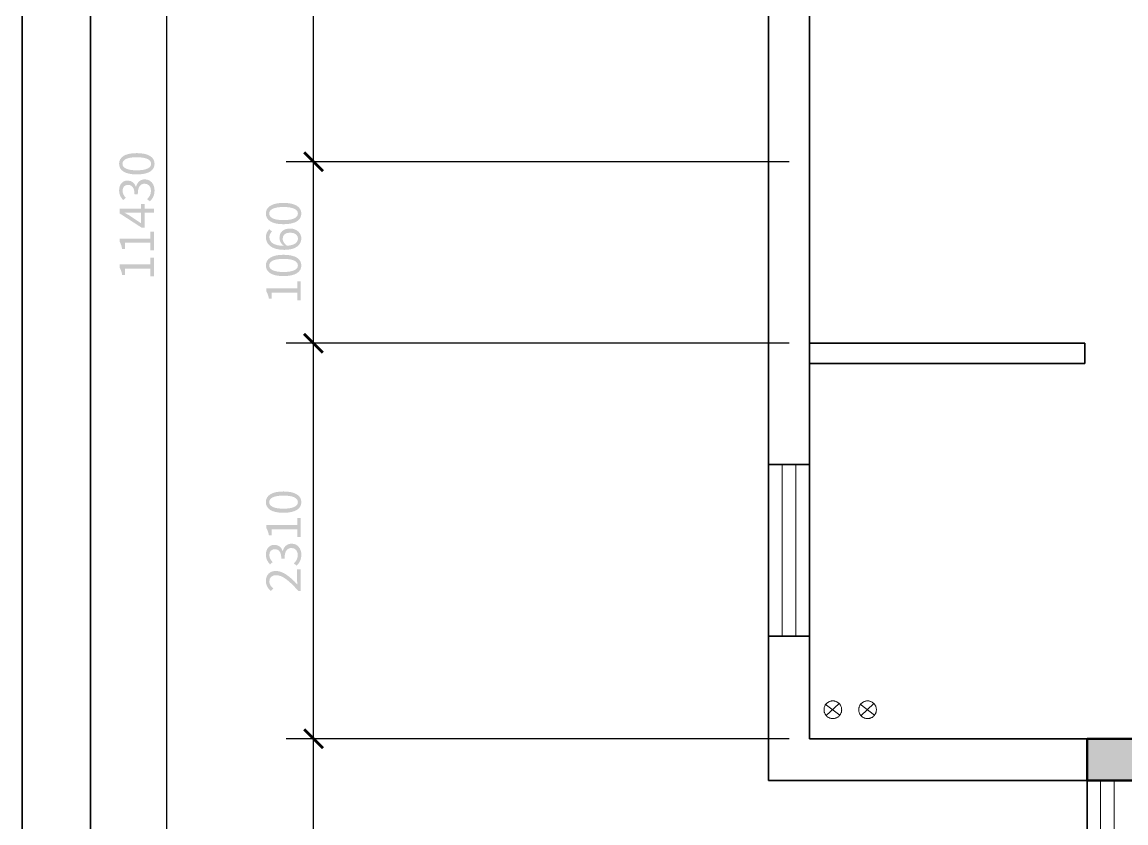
# Model space of a CAD drawing. Header units: millimetres. Extents: x -4600 to 229000, y -4300 to 19460.
# Drawn here: x -4600 to 1848, y 3969 to 8645 of the extents above; entities that cross this region are included whole.
import ezdxf

# ---------------------------------------------------------------- set-up
doc = ezdxf.new("R2010")
doc.units = ezdxf.units.MM
doc.header["$LTSCALE"] = 100
for name, color, linetype, lineweight in [('A-DIMS', 7, 'Continuous', 13), ('A-EX-SERVICE', 6, 'Continuous', 13), ('A-EX-STRUCT', 7, 'Continuous', 50), ('A-EX-WALL', 7, 'Continuous', 35), ('A-EX-WINDOW', 4, 'Continuous', 18), ('A-SHEET', 7, 'Continuous', 35)]:
    doc.layers.add(name, color=color, linetype=linetype, lineweight=lineweight)

# ---------------------------------------------------------------- blocks, each defined once
blk = doc.blocks.new('SOURCE_ORIGINAL')
at = {"layer": 'A-EX-STRUCT'}
blk.add_hatch(color=256, dxfattribs=at).paths.add_polyline_path([(2479, 4851.4), (2720, 4851.4), (2720, 2416.5), (1622.1, 2416.5), (1622.1, 2660), (2479, 2660)])
at = {"layer": 'A-EX-SERVICE'}
for p, q in [((176, 2797.7), (91.8, 2862.7)), ((95.6, 2793.9), (172.2, 2866.5)), ((378.7, 2797.7), (294.6, 2862.7)), ((298.4, 2793.9), (374.9, 2866.5))]:
    blk.add_line(p, q, dxfattribs=at)
for points in [[(135.8, 2881.8), (132.3, 2881.7), (128.8, 2881.4), (125.4, 2880.8), (122.1, 2880), (118.8, 2879), (115.7, 2877.8), (112.7, 2876.4), (109.7, 2874.8), (106.9, 2873), (104.2, 2871.1), (101.7, 2869), (99.3, 2866.7), (97, 2864.3), (94.9, 2861.7), (93, 2859.1), (91.2, 2856.2), (89.6, 2853.3), (88.2, 2850.3), (87, 2847.1), (86, 2843.9), (85.2, 2840.6), (84.6, 2837.2), (84.3, 2833.7), (84.2, 2830.2)], [(187.5, 2830.2), (187.3, 2833.7), (187, 2837.2), (186.4, 2840.6), (185.6, 2843.9), (184.6, 2847.1), (183.4, 2850.3), (182, 2853.3), (180.4, 2856.2), (178.6, 2859.1), (176.7, 2861.7), (174.6, 2864.3), (172.3, 2866.7), (169.9, 2869), (167.4, 2871.1), (164.7, 2873), (161.9, 2874.8), (158.9, 2876.4), (155.9, 2877.8), (152.8, 2879), (149.5, 2880), (146.2, 2880.8), (142.8, 2881.4), (139.3, 2881.7), (135.8, 2881.8)], [(338.6, 2881.8), (335, 2881.7), (331.6, 2881.4), (328.2, 2880.8), (324.8, 2880), (321.6, 2879), (318.5, 2877.8), (315.4, 2876.4), (312.5, 2874.8), (309.7, 2873), (307, 2871.1), (304.5, 2869), (302, 2866.7), (299.8, 2864.3), (297.7, 2861.7), (295.7, 2859.1), (294, 2856.2), (292.4, 2853.3), (291, 2850.3), (289.8, 2847.1), (288.8, 2843.9), (288, 2840.6), (287.4, 2837.2), (287, 2833.7), (286.9, 2830.2)], [(390.2, 2830.2), (390.1, 2833.7), (389.7, 2837.2), (389.2, 2840.6), (388.4, 2843.9), (387.4, 2847.1), (386.2, 2850.3), (384.7, 2853.3), (383.2, 2856.2), (381.4, 2859.1), (379.4, 2861.7), (377.3, 2864.3), (375.1, 2866.7), (372.7, 2869), (370.1, 2871.1), (367.4, 2873), (364.6, 2874.8), (361.7, 2876.4), (358.7, 2877.8), (355.5, 2879), (352.3, 2880), (349, 2880.8), (345.6, 2881.4), (342.1, 2881.7), (338.6, 2881.8)], [(84.2, 2830.2), (84.3, 2826.7), (84.6, 2823.2), (85.2, 2819.8), (86, 2816.5), (87, 2813.2), (88.2, 2810.1), (89.6, 2807.1), (91.2, 2804.1), (93, 2801.3), (94.9, 2798.6), (97, 2796.1), (99.3, 2793.7), (101.7, 2791.4), (104.2, 2789.3), (106.9, 2787.4), (109.7, 2785.6), (112.7, 2784), (115.7, 2782.6), (118.8, 2781.4), (122.1, 2780.4), (125.4, 2779.6), (128.8, 2779), (132.3, 2778.7), (135.8, 2778.6)], [(135.8, 2778.6), (139.3, 2778.7), (142.8, 2779), (146.2, 2779.6), (149.5, 2780.4), (152.8, 2781.4), (155.9, 2782.6), (158.9, 2784), (161.9, 2785.6), (164.7, 2787.4), (167.4, 2789.3), (169.9, 2791.4), (172.3, 2793.7), (174.6, 2796.1), (176.7, 2798.6), (178.6, 2801.3), (180.4, 2804.1), (182, 2807.1), (183.4, 2810.1), (184.6, 2813.2), (185.6, 2816.5), (186.4, 2819.8), (187, 2823.2), (187.3, 2826.7), (187.5, 2830.2)], [(286.9, 2830.2), (287, 2826.7), (287.4, 2823.2), (288, 2819.8), (288.8, 2816.5), (289.8, 2813.2), (291, 2810.1), (292.4, 2807.1), (294, 2804.1), (295.7, 2801.3), (297.7, 2798.6), (299.8, 2796.1), (302, 2793.7), (304.5, 2791.4), (307, 2789.3), (309.7, 2787.4), (312.5, 2785.6), (315.4, 2784), (318.5, 2782.6), (321.6, 2781.4), (324.8, 2780.4), (328.2, 2779.6), (331.6, 2779), (335, 2778.7), (338.6, 2778.6)], [(338.6, 2778.6), (342.1, 2778.7), (345.6, 2779), (349, 2779.6), (352.3, 2780.4), (355.5, 2781.4), (358.7, 2782.6), (361.7, 2784), (364.6, 2785.6), (367.4, 2787.4), (370.1, 2789.3), (372.7, 2791.4), (375.1, 2793.7), (377.3, 2796.1), (379.4, 2798.6), (381.4, 2801.3), (383.2, 2804.1), (384.7, 2807.1), (386.2, 2810.1), (387.4, 2813.2), (388.4, 2816.5), (389.2, 2819.8), (389.7, 2823.2), (390.1, 2826.7), (390.2, 2830.2)]]:
    blk.add_lwpolyline(points, dxfattribs=at)
at = {"layer": 'A-EX-STRUCT'}
blk.add_lwpolyline([(2479, 4851.4), (2720, 4851.4), (2720, 2416.5), (1622.1, 2416.5), (1622.1, 2660), (2479, 2660)], close=True, dxfattribs=at)
at = {"layer": 'A-EX-WALL'}
for p, q in [((0, 4851.4), (0, 9630)), ((-240.1, 9179), (-240.1, 2416.5)), ((1606.8, 4970), (0, 4970)), ((1606.8, 4970), (1606.8, 4851.4)), ((0, 4851.4), (0, 2660)), ((1606.8, 4851.4), (0, 4851.4)), ((0, 4262.5), (-240.1, 4262.5)), ((0, 3260.4), (0, 4262.5)), ((0, 3260.4), (-240.1, 3260.4)), ((0, 2660), (2479, 2660)), ((1622.1, 2416.5), (-240.1, 2416.5)), ((1622.1, 2416.5), (1622.1, 1177.6)), ((1622.1, 2416.5), (1859.2, 2416.5))]:
    blk.add_line(p, q, dxfattribs=at)
at = {"layer": 'A-EX-WINDOW'}
for p, q in [((-160, 3260.4), (-160, 4262.5)), ((-80, 3260.4), (-80, 4262.5)), ((1698.6, 2416.5), (1698.6, 1257.9)), ((1778.9, 2416.5), (1778.9, 1338.2))]:
    blk.add_line(p, q, dxfattribs=at)
blk = doc.blocks.new('_ARCHTICK')
at = {"color": 0, "linetype": 'BYBLOCK', "const_width": 0.15}
blk.add_lwpolyline([(-0.5, -0.5), (0.5, 0.5)], dxfattribs=at)
blk = doc.blocks.new('*D13')
at = {"layer": 'A-DIMS'}
h = blk.add_hatch(color=256, dxfattribs=at)
edge = h.paths.add_edge_path()
edge.add_spline(control_points=[(-2968.8, 8057.3), (-2968.8, 8095.2), (-3003.2, 8119.5), (-3073, 8119.5), (-3142.3, 8119.5), (-3175.9, 8095.2), (-3175.9, 8057.3), (-3175.9, 8019.1), (-3142.3, 7995.1), (-3073, 7995.1), (-3003.2, 7995.1), (-2968.8, 8019.1), (-2968.8, 8057.3)], knot_values=[0, 0, 0, 0, 1, 1, 1, 2, 2, 2, 3, 3, 3, 4, 4, 4, 4], degree=3, periodic=0)
edge = h.paths.add_edge_path(flags=0)
edge.add_spline(control_points=[(-2989, 8057.3), (-2989, 8034.6), (-3014.3, 8019.1), (-3073, 8019.1), (-3131.4, 8019.1), (-3156.2, 8034.6), (-3156.2, 8057.3), (-3156.2, 8079.9), (-3131.4, 8095.5), (-3073, 8095.5), (-3014.3, 8095.5), (-2989, 8079.9), (-2989, 8057.3)], knot_values=[0, 0, 0, 0, 1, 1, 1, 2, 2, 2, 3, 3, 3, 4, 4, 4, 4], degree=3, periodic=0)
h = blk.add_hatch(color=256, dxfattribs=at)
edge = h.paths.add_edge_path()
edge.add_spline(control_points=[(-2968.8, 7905.9), (-2968.8, 7943.8), (-3003.2, 7968.1), (-3073, 7968.1), (-3142.3, 7968.1), (-3175.9, 7943.8), (-3175.9, 7905.9), (-3175.9, 7867.7), (-3142.3, 7843.6), (-3073, 7843.6), (-3003.2, 7843.6), (-2968.8, 7867.7), (-2968.8, 7905.9)], knot_values=[0, 0, 0, 0, 1, 1, 1, 2, 2, 2, 3, 3, 3, 4, 4, 4, 4], degree=3, periodic=0)
edge = h.paths.add_edge_path(flags=0)
edge.add_spline(control_points=[(-2989, 7905.9), (-2989, 7883.2), (-3014.3, 7867.7), (-3073, 7867.7), (-3131.4, 7867.7), (-3156.2, 7883.2), (-3156.2, 7905.9), (-3156.2, 7928.5), (-3131.4, 7944.1), (-3073, 7944.1), (-3014.3, 7944.1), (-2989, 7928.5), (-2989, 7905.9)], knot_values=[0, 0, 0, 0, 1, 1, 1, 2, 2, 2, 3, 3, 3, 4, 4, 4, 4], degree=3, periodic=0)
h = blk.add_hatch(color=256, dxfattribs=at)
edge = h.paths.add_edge_path()
edge.add_spline(control_points=[(-2968.8, 7760.7), (-2968.8, 7791.8), (-2995, 7818.3), (-3033.7, 7818.3), (-3075.7, 7818.3), (-3096.5, 7796.4), (-3096.5, 7762.6), (-3096.5, 7747.1), (-3087.5, 7729.6), (-3072.5, 7717.3)], knot_values=[0, 0, 0, 0, 1, 1, 1, 2, 2, 2, 3, 3, 3, 3], degree=3, periodic=0)
edge.add_spline(control_points=[(-3072.5, 7717.3), (-3134.4, 7718.4), (-3155.4, 7741.1), (-3155.4, 7768.9), (-3155.4, 7780.9), (-3149.4, 7792.9), (-3140.1, 7800.5)], knot_values=[0, 0, 0, 0, 1, 1, 1, 2, 2, 2, 2], degree=3, periodic=0)
edge.add_line((-3140.1, 7800.5), (-3155.4, 7814.7))
edge.add_spline(control_points=[(-3155.4, 7814.7), (-3167.4, 7803.5), (-3175.9, 7788.5), (-3175.9, 7767.8), (-3175.9, 7729), (-3146.1, 7693.8), (-3067.8, 7693.8), (-3001.8, 7693.8), (-2968.8, 7722.5), (-2968.8, 7760.7)], knot_values=[0, 0, 0, 0, 1, 1, 1, 2, 2, 2, 3, 3, 3, 3], degree=3, periodic=0)
edge = h.paths.add_edge_path(flags=0)
edge.add_spline(control_points=[(-3052.5, 7717.9), (-3071.1, 7731), (-3077.9, 7746.2), (-3077.9, 7758.5), (-3077.9, 7782.8), (-3060.7, 7794.5), (-3033.7, 7794.5), (-3006.4, 7794.5), (-2988.4, 7779.8), (-2988.4, 7760.7), (-2988.4, 7735.6), (-3011.1, 7720.6), (-3052.5, 7717.9)], knot_values=[0, 0, 0, 0, 1, 1, 1, 2, 2, 2, 3, 3, 3, 4, 4, 4, 4], degree=3, periodic=0)
h = blk.add_hatch(color=256, dxfattribs=at)
edge = h.paths.add_edge_path()
edge.add_spline(control_points=[(-2968.8, 7598.9), (-2968.8, 7634.6), (-2990.1, 7663.3), (-3025.8, 7663.3), (-3053.4, 7663.3), (-3070.8, 7644.5), (-3076.6, 7621)], knot_values=[0, 0, 0, 0, 1, 1, 1, 2, 2, 2, 2], degree=3, periodic=0)
edge.add_line((-3076.6, 7621), (-3077.9, 7621))
edge.add_spline(control_points=[(-3077.9, 7621), (-3085.3, 7642.3), (-3101.7, 7656.5), (-3125.9, 7656.5), (-3157.6, 7656.5), (-3175.9, 7631.9), (-3175.9, 7598.1), (-3175.9, 7575.2), (-3165.8, 7557.4), (-3152.1, 7542.4)], knot_values=[0, 0, 0, 0, 1, 1, 1, 2, 2, 2, 3, 3, 3, 3], degree=3, periodic=0)
edge.add_line((-3152.1, 7542.4), (-3136.3, 7555.8))
edge.add_spline(control_points=[(-3136.3, 7555.8), (-3147.8, 7567.2), (-3155.7, 7581.2), (-3155.7, 7597.3), (-3155.7, 7618.3), (-3143.1, 7631.1), (-3124, 7631.1), (-3102.5, 7631.1), (-3085.8, 7617.2), (-3085.8, 7575.7)], knot_values=[0, 0, 0, 0, 1, 1, 1, 2, 2, 2, 3, 3, 3, 3], degree=3, periodic=0)
edge.add_line((-3085.8, 7575.7), (-3066.7, 7575.7))
edge.add_spline(control_points=[(-3066.7, 7575.7), (-3066.7, 7622.1), (-3050.9, 7637.9), (-3026.6, 7637.9), (-3003.7, 7637.9), (-2989.5, 7621.3), (-2989.5, 7597.3), (-2989.5, 7574.6), (-3000.4, 7559.6), (-3012.4, 7547.9)], knot_values=[0, 0, 0, 0, 1, 1, 1, 2, 2, 2, 3, 3, 3, 3], degree=3, periodic=0)
edge.add_line((-3012.4, 7547.9), (-2996.3, 7535))
edge.add_spline(control_points=[(-2996.3, 7535), (-2981.9, 7548.1), (-2968.8, 7567.8), (-2968.8, 7598.9)], knot_values=[0, 0, 0, 0, 1, 1, 1, 1], degree=3, periodic=0)
for p, q in [((-120, 9630), (-3057.3, 9630)), ((-2897.3, 6030), (-2897.3, 9630)), ((-120, 6030), (-3057.3, 6030))]:
    blk.add_line(p, q)
at = {"layer": 'Defpoints'}
for p in [(0, 9630), (-2897.3, 6030), (0, 6030)]:
    blk.add_point(p, dxfattribs=at)
at = {"layer": 'A-DIMS', "xscale": 110, "yscale": 110}
for p, rotation in [((-2897.3, 9630), 90), ((-2897.3, 6030), 270)]:
    blk.add_blockref('_ARCHTICK', p, dxfattribs=dict(at, rotation=rotation))
blk = doc.blocks.new('*D14')
at = {"layer": 'A-DIMS'}
h = blk.add_hatch(color=256, dxfattribs=at)
edge = h.paths.add_edge_path()
edge.add_spline(control_points=[(-2968.8, 5727.3), (-2968.8, 5765.2), (-3003.2, 5789.5), (-3073, 5789.5), (-3142.3, 5789.5), (-3175.9, 5765.2), (-3175.9, 5727.3), (-3175.9, 5689.1), (-3142.3, 5665.1), (-3073, 5665.1), (-3003.2, 5665.1), (-2968.8, 5689.1), (-2968.8, 5727.3)], knot_values=[0, 0, 0, 0, 1, 1, 1, 2, 2, 2, 3, 3, 3, 4, 4, 4, 4], degree=3, periodic=0)
edge = h.paths.add_edge_path(flags=0)
edge.add_spline(control_points=[(-2989, 5727.3), (-2989, 5704.6), (-3014.3, 5689.1), (-3073, 5689.1), (-3131.4, 5689.1), (-3156.2, 5704.6), (-3156.2, 5727.3), (-3156.2, 5749.9), (-3131.4, 5765.5), (-3073, 5765.5), (-3014.3, 5765.5), (-2989, 5749.9), (-2989, 5727.3)], knot_values=[0, 0, 0, 0, 1, 1, 1, 2, 2, 2, 3, 3, 3, 4, 4, 4, 4], degree=3, periodic=0)
h = blk.add_hatch(color=256, dxfattribs=at)
edge = h.paths.add_edge_path()
edge.add_spline(control_points=[(-2968.8, 5582.1), (-2968.8, 5613.2), (-2995, 5639.7), (-3033.7, 5639.7), (-3075.7, 5639.7), (-3096.5, 5617.9), (-3096.5, 5584), (-3096.5, 5568.5), (-3087.5, 5551), (-3072.5, 5538.7)], knot_values=[0, 0, 0, 0, 1, 1, 1, 2, 2, 2, 3, 3, 3, 3], degree=3, periodic=0)
edge.add_spline(control_points=[(-3072.5, 5538.7), (-3134.4, 5539.8), (-3155.4, 5562.5), (-3155.4, 5590.3), (-3155.4, 5602.3), (-3149.4, 5614.3), (-3140.1, 5622)], knot_values=[0, 0, 0, 0, 1, 1, 1, 2, 2, 2, 2], degree=3, periodic=0)
edge.add_line((-3140.1, 5622), (-3155.4, 5636.2))
edge.add_spline(control_points=[(-3155.4, 5636.2), (-3167.4, 5625), (-3175.9, 5610), (-3175.9, 5589.2), (-3175.9, 5550.5), (-3146.1, 5515.3), (-3067.8, 5515.3), (-3001.8, 5515.3), (-2968.8, 5543.9), (-2968.8, 5582.1)], knot_values=[0, 0, 0, 0, 1, 1, 1, 2, 2, 2, 3, 3, 3, 3], degree=3, periodic=0)
edge = h.paths.add_edge_path(flags=0)
edge.add_spline(control_points=[(-3052.5, 5539.3), (-3071.1, 5552.4), (-3077.9, 5567.7), (-3077.9, 5579.9), (-3077.9, 5604.2), (-3060.7, 5616), (-3033.7, 5616), (-3006.4, 5616), (-2988.4, 5601.2), (-2988.4, 5582.1), (-2988.4, 5557), (-3011.1, 5542), (-3052.5, 5539.3)], knot_values=[0, 0, 0, 0, 1, 1, 1, 2, 2, 2, 3, 3, 3, 4, 4, 4, 4], degree=3, periodic=0)
h = blk.add_hatch(color=256, dxfattribs=at)
edge = h.paths.add_edge_path()
edge.add_spline(control_points=[(-2968.8, 5424.4), (-2968.8, 5462.3), (-3003.2, 5486.6), (-3073, 5486.6), (-3142.3, 5486.6), (-3175.9, 5462.3), (-3175.9, 5424.4), (-3175.9, 5386.2), (-3142.3, 5362.2), (-3073, 5362.2), (-3003.2, 5362.2), (-2968.8, 5386.2), (-2968.8, 5424.4)], knot_values=[0, 0, 0, 0, 1, 1, 1, 2, 2, 2, 3, 3, 3, 4, 4, 4, 4], degree=3, periodic=0)
edge = h.paths.add_edge_path(flags=0)
edge.add_spline(control_points=[(-2989, 5424.4), (-2989, 5401.8), (-3014.3, 5386.2), (-3073, 5386.2), (-3131.4, 5386.2), (-3156.2, 5401.8), (-3156.2, 5424.4), (-3156.2, 5447.1), (-3131.4, 5462.6), (-3073, 5462.6), (-3014.3, 5462.6), (-2989, 5447.1), (-2989, 5424.4)], knot_values=[0, 0, 0, 0, 1, 1, 1, 2, 2, 2, 3, 3, 3, 4, 4, 4, 4], degree=3, periodic=0)
h = blk.add_hatch(color=256, dxfattribs=at)
edge = h.paths.add_edge_path()
edge.add_line((-2972.3, 5221.1), (-2972.3, 5330.8))
edge.add_line((-2972.3, 5330.8), (-2993.1, 5330.8))
edge.add_line((-2993.1, 5330.8), (-2993.1, 5290.7))
edge.add_line((-2993.1, 5290.7), (-3172.3, 5290.7))
edge.add_line((-3172.3, 5290.7), (-3172.3, 5271.6))
edge.add_spline(control_points=[(-3172.3, 5271.6), (-3166.1, 5260.7), (-3161.4, 5247.9), (-3158.1, 5230.2)], knot_values=[0, 0, 0, 0, 1, 1, 1, 1], degree=3, periodic=0)
edge.add_line((-3158.1, 5230.2), (-3142.3, 5230.2))
edge.add_line((-3142.3, 5230.2), (-3142.3, 5265.9))
edge.add_line((-3142.3, 5265.9), (-2993.1, 5265.9))
edge.add_line((-2993.1, 5265.9), (-2993.1, 5221.1))
edge.add_line((-2993.1, 5221.1), (-2972.3, 5221.1))
for p, q in [((-120, 6030), (-3057.3, 6030)), ((-2897.3, 4970), (-2897.3, 6030)), ((-120, 4970), (-3057.3, 4970))]:
    blk.add_line(p, q)
at = {"layer": 'Defpoints'}
for p in [(0, 6030), (-2897.3, 4970), (0, 4970)]:
    blk.add_point(p, dxfattribs=at)
at = {"layer": 'A-DIMS', "xscale": 110, "yscale": 110}
for p, rotation in [((-2897.3, 6030), 90), ((-2897.3, 4970), 270)]:
    blk.add_blockref('_ARCHTICK', p, dxfattribs=dict(at, rotation=rotation))
blk = doc.blocks.new('*D15')
at = {"layer": 'A-DIMS'}
h = blk.add_hatch(color=256, dxfattribs=at)
edge = h.paths.add_edge_path()
edge.add_spline(control_points=[(-2968.8, 4042.3), (-2968.8, 4080.2), (-3003.2, 4104.5), (-3073, 4104.5), (-3142.3, 4104.5), (-3175.9, 4080.2), (-3175.9, 4042.3), (-3175.9, 4004.1), (-3142.3, 3980.1), (-3073, 3980.1), (-3003.2, 3980.1), (-2968.8, 4004.1), (-2968.8, 4042.3)], knot_values=[0, 0, 0, 0, 1, 1, 1, 2, 2, 2, 3, 3, 3, 4, 4, 4, 4], degree=3, periodic=0)
edge = h.paths.add_edge_path(flags=0)
edge.add_spline(control_points=[(-2989, 4042.3), (-2989, 4019.6), (-3014.3, 4004.1), (-3073, 4004.1), (-3131.4, 4004.1), (-3156.2, 4019.6), (-3156.2, 4042.3), (-3156.2, 4064.9), (-3131.4, 4080.5), (-3073, 4080.5), (-3014.3, 4080.5), (-2989, 4064.9), (-2989, 4042.3)], knot_values=[0, 0, 0, 0, 1, 1, 1, 2, 2, 2, 3, 3, 3, 4, 4, 4, 4], degree=3, periodic=0)
h = blk.add_hatch(color=256, dxfattribs=at)
edge = h.paths.add_edge_path()
edge.add_line((-2972.3, 3839), (-2972.3, 3948.7))
edge.add_line((-2972.3, 3948.7), (-2993.1, 3948.7))
edge.add_line((-2993.1, 3948.7), (-2993.1, 3908.6))
edge.add_line((-2993.1, 3908.6), (-3172.3, 3908.6))
edge.add_line((-3172.3, 3908.6), (-3172.3, 3889.5))
edge.add_spline(control_points=[(-3172.3, 3889.5), (-3166.1, 3878.6), (-3161.4, 3865.8), (-3158.1, 3848)], knot_values=[0, 0, 0, 0, 1, 1, 1, 1], degree=3, periodic=0)
edge.add_line((-3158.1, 3848), (-3142.3, 3848))
edge.add_line((-3142.3, 3848), (-3142.3, 3883.8))
edge.add_line((-3142.3, 3883.8), (-2993.1, 3883.8))
edge.add_line((-2993.1, 3883.8), (-2993.1, 3839))
edge.add_line((-2993.1, 3839), (-2972.3, 3839))
h = blk.add_hatch(color=256, dxfattribs=at)
edge = h.paths.add_edge_path()
edge.add_spline(control_points=[(-2968.8, 3735.3), (-2968.8, 3771.1), (-2990.1, 3799.7), (-3025.8, 3799.7), (-3053.4, 3799.7), (-3070.8, 3780.9), (-3076.6, 3757.4)], knot_values=[0, 0, 0, 0, 1, 1, 1, 2, 2, 2, 2], degree=3, periodic=0)
edge.add_line((-3076.6, 3757.4), (-3077.9, 3757.4))
edge.add_spline(control_points=[(-3077.9, 3757.4), (-3085.3, 3778.7), (-3101.7, 3792.9), (-3125.9, 3792.9), (-3157.6, 3792.9), (-3175.9, 3768.3), (-3175.9, 3734.5), (-3175.9, 3711.6), (-3165.8, 3693.9), (-3152.1, 3678.8)], knot_values=[0, 0, 0, 0, 1, 1, 1, 2, 2, 2, 3, 3, 3, 3], degree=3, periodic=0)
edge.add_line((-3152.1, 3678.8), (-3136.3, 3692.2))
edge.add_spline(control_points=[(-3136.3, 3692.2), (-3147.8, 3703.7), (-3155.7, 3717.6), (-3155.7, 3733.7), (-3155.7, 3754.7), (-3143.1, 3767.5), (-3124, 3767.5), (-3102.5, 3767.5), (-3085.8, 3753.6), (-3085.8, 3712.1)], knot_values=[0, 0, 0, 0, 1, 1, 1, 2, 2, 2, 3, 3, 3, 3], degree=3, periodic=0)
edge.add_line((-3085.8, 3712.1), (-3066.7, 3712.1))
edge.add_spline(control_points=[(-3066.7, 3712.1), (-3066.7, 3758.5), (-3050.9, 3774.3), (-3026.6, 3774.3), (-3003.7, 3774.3), (-2989.5, 3757.7), (-2989.5, 3733.7), (-2989.5, 3711), (-3000.4, 3696), (-3012.4, 3684.3)], knot_values=[0, 0, 0, 0, 1, 1, 1, 2, 2, 2, 3, 3, 3, 3], degree=3, periodic=0)
edge.add_line((-3012.4, 3684.3), (-2996.3, 3671.5))
edge.add_spline(control_points=[(-2996.3, 3671.5), (-2981.9, 3684.6), (-2968.8, 3704.2), (-2968.8, 3735.3)], knot_values=[0, 0, 0, 0, 1, 1, 1, 1], degree=3, periodic=0)
h = blk.add_hatch(color=256, dxfattribs=at)
edge = h.paths.add_edge_path()
edge.add_line((-2972.3, 3524.1), (-2972.3, 3649.9))
edge.add_line((-2972.3, 3649.9), (-2993.9, 3649.9))
edge.add_line((-2993.9, 3649.9), (-2993.9, 3594.5))
edge.add_spline(control_points=[(-2993.9, 3594.5), (-2993.9, 3584.4), (-2992.8, 3572.2), (-2992, 3561.8)], knot_values=[0, 0, 0, 0, 1, 1, 1, 1], degree=3, periodic=0)
edge.add_spline(control_points=[(-2992, 3561.8), (-3036.5, 3608.7), (-3077.1, 3640.4), (-3117.2, 3640.4), (-3152.7, 3640.4), (-3175.9, 3617.7), (-3175.9, 3582), (-3175.9, 3556.6), (-3164.4, 3539.1), (-3146.7, 3523)], knot_values=[0, 0, 0, 0, 1, 1, 1, 2, 2, 2, 3, 3, 3, 3], degree=3, periodic=0)
edge.add_line((-3146.7, 3523), (-3132.5, 3537.5))
edge.add_spline(control_points=[(-3132.5, 3537.5), (-3145.9, 3548.7), (-3155.7, 3562.6), (-3155.7, 3579), (-3155.7, 3603.8), (-3139, 3615.8), (-3116.1, 3615.8), (-3081.7, 3615.8), (-3041.9, 3586.9), (-2987.1, 3524.1)], knot_values=[0, 0, 0, 0, 1, 1, 1, 2, 2, 2, 3, 3, 3, 3], degree=3, periodic=0)
edge.add_line((-2987.1, 3524.1), (-2972.3, 3524.1))
for p, q in [((-120, 4970), (-3057.3, 4970)), ((-2897.3, 2660), (-2897.3, 4970)), ((-120, 2660), (-3057.3, 2660))]:
    blk.add_line(p, q)
at = {"layer": 'Defpoints'}
for p in [(0, 4970), (-2897.3, 2660), (0, 2660)]:
    blk.add_point(p, dxfattribs=at)
at = {"layer": 'A-DIMS', "xscale": 110, "yscale": 110}
for p, rotation in [((-2897.3, 4970), 90), ((-2897.3, 2660), 270)]:
    blk.add_blockref('_ARCHTICK', p, dxfattribs=dict(at, rotation=rotation))
blk = doc.blocks.new('*D16')
at = {"layer": 'A-DIMS'}
h = blk.add_hatch(color=256, dxfattribs=at)
edge = h.paths.add_edge_path()
edge.add_spline(control_points=[(-2968.8, 1557.3), (-2968.8, 1595.2), (-3003.2, 1619.5), (-3073, 1619.5), (-3142.3, 1619.5), (-3175.9, 1595.2), (-3175.9, 1557.3), (-3175.9, 1519.1), (-3142.3, 1495.1), (-3073, 1495.1), (-3003.2, 1495.1), (-2968.8, 1519.1), (-2968.8, 1557.3)], knot_values=[0, 0, 0, 0, 1, 1, 1, 2, 2, 2, 3, 3, 3, 4, 4, 4, 4], degree=3, periodic=0)
edge = h.paths.add_edge_path(flags=0)
edge.add_spline(control_points=[(-2989, 1557.3), (-2989, 1534.6), (-3014.3, 1519.1), (-3073, 1519.1), (-3131.4, 1519.1), (-3156.2, 1534.6), (-3156.2, 1557.3), (-3156.2, 1579.9), (-3131.4, 1595.5), (-3073, 1595.5), (-3014.3, 1595.5), (-2989, 1579.9), (-2989, 1557.3)], knot_values=[0, 0, 0, 0, 1, 1, 1, 2, 2, 2, 3, 3, 3, 4, 4, 4, 4], degree=3, periodic=0)
h = blk.add_hatch(color=256, dxfattribs=at)
edge = h.paths.add_edge_path()
edge.add_spline(control_points=[(-2968.8, 1412.1), (-2968.8, 1443.2), (-2995, 1469.7), (-3033.7, 1469.7), (-3075.7, 1469.7), (-3096.5, 1447.9), (-3096.5, 1414), (-3096.5, 1398.5), (-3087.5, 1381), (-3072.5, 1368.7)], knot_values=[0, 0, 0, 0, 1, 1, 1, 2, 2, 2, 3, 3, 3, 3], degree=3, periodic=0)
edge.add_spline(control_points=[(-3072.5, 1368.7), (-3134.4, 1369.8), (-3155.4, 1392.5), (-3155.4, 1420.3), (-3155.4, 1432.3), (-3149.4, 1444.3), (-3140.1, 1452)], knot_values=[0, 0, 0, 0, 1, 1, 1, 2, 2, 2, 2], degree=3, periodic=0)
edge.add_line((-3140.1, 1452), (-3155.4, 1466.2))
edge.add_spline(control_points=[(-3155.4, 1466.2), (-3167.4, 1455), (-3175.9, 1440), (-3175.9, 1419.2), (-3175.9, 1380.5), (-3146.1, 1345.3), (-3067.8, 1345.3), (-3001.8, 1345.3), (-2968.8, 1373.9), (-2968.8, 1412.1)], knot_values=[0, 0, 0, 0, 1, 1, 1, 2, 2, 2, 3, 3, 3, 3], degree=3, periodic=0)
edge = h.paths.add_edge_path(flags=0)
edge.add_spline(control_points=[(-3052.5, 1369.3), (-3071.1, 1382.4), (-3077.9, 1397.7), (-3077.9, 1409.9), (-3077.9, 1434.2), (-3060.7, 1446), (-3033.7, 1446), (-3006.4, 1446), (-2988.4, 1431.2), (-2988.4, 1412.1), (-2988.4, 1387), (-3011.1, 1372), (-3052.5, 1369.3)], knot_values=[0, 0, 0, 0, 1, 1, 1, 2, 2, 2, 3, 3, 3, 4, 4, 4, 4], degree=3, periodic=0)
h = blk.add_hatch(color=256, dxfattribs=at)
edge = h.paths.add_edge_path()
edge.add_spline(control_points=[(-2968.8, 1260.7), (-2968.8, 1291.8), (-2995, 1318.3), (-3033.7, 1318.3), (-3075.7, 1318.3), (-3096.5, 1296.4), (-3096.5, 1262.6), (-3096.5, 1247.1), (-3087.5, 1229.6), (-3072.5, 1217.3)], knot_values=[0, 0, 0, 0, 1, 1, 1, 2, 2, 2, 3, 3, 3, 3], degree=3, periodic=0)
edge.add_spline(control_points=[(-3072.5, 1217.3), (-3134.4, 1218.4), (-3155.4, 1241.1), (-3155.4, 1268.9), (-3155.4, 1280.9), (-3149.4, 1292.9), (-3140.1, 1300.5)], knot_values=[0, 0, 0, 0, 1, 1, 1, 2, 2, 2, 2], degree=3, periodic=0)
edge.add_line((-3140.1, 1300.5), (-3155.4, 1314.7))
edge.add_spline(control_points=[(-3155.4, 1314.7), (-3167.4, 1303.5), (-3175.9, 1288.5), (-3175.9, 1267.8), (-3175.9, 1229), (-3146.1, 1193.8), (-3067.8, 1193.8), (-3001.8, 1193.8), (-2968.8, 1222.5), (-2968.8, 1260.7)], knot_values=[0, 0, 0, 0, 1, 1, 1, 2, 2, 2, 3, 3, 3, 3], degree=3, periodic=0)
edge = h.paths.add_edge_path(flags=0)
edge.add_spline(control_points=[(-3052.5, 1217.9), (-3071.1, 1231), (-3077.9, 1246.2), (-3077.9, 1258.5), (-3077.9, 1282.8), (-3060.7, 1294.5), (-3033.7, 1294.5), (-3006.4, 1294.5), (-2988.4, 1279.8), (-2988.4, 1260.7), (-2988.4, 1235.6), (-3011.1, 1220.6), (-3052.5, 1217.9)], knot_values=[0, 0, 0, 0, 1, 1, 1, 2, 2, 2, 3, 3, 3, 4, 4, 4, 4], degree=3, periodic=0)
h = blk.add_hatch(color=256, dxfattribs=at)
edge = h.paths.add_edge_path()
edge.add_line((-2972.3, 1039.1), (-2972.3, 1164.9))
edge.add_line((-2972.3, 1164.9), (-2993.9, 1164.9))
edge.add_line((-2993.9, 1164.9), (-2993.9, 1109.5))
edge.add_spline(control_points=[(-2993.9, 1109.5), (-2993.9, 1099.4), (-2992.8, 1087.2), (-2992, 1076.8)], knot_values=[0, 0, 0, 0, 1, 1, 1, 1], degree=3, periodic=0)
edge.add_spline(control_points=[(-2992, 1076.8), (-3036.5, 1123.7), (-3077.1, 1155.4), (-3117.2, 1155.4), (-3152.7, 1155.4), (-3175.9, 1132.7), (-3175.9, 1097), (-3175.9, 1071.6), (-3164.4, 1054.1), (-3146.7, 1038)], knot_values=[0, 0, 0, 0, 1, 1, 1, 2, 2, 2, 3, 3, 3, 3], degree=3, periodic=0)
edge.add_line((-3146.7, 1038), (-3132.5, 1052.5))
edge.add_spline(control_points=[(-3132.5, 1052.5), (-3145.9, 1063.7), (-3155.7, 1077.6), (-3155.7, 1094), (-3155.7, 1118.8), (-3139, 1130.8), (-3116.1, 1130.8), (-3081.7, 1130.8), (-3041.9, 1101.9), (-2987.1, 1039.1)], knot_values=[0, 0, 0, 0, 1, 1, 1, 2, 2, 2, 3, 3, 3, 3], degree=3, periodic=0)
edge.add_line((-2987.1, 1039.1), (-2972.3, 1039.1))
for p, q in [((-120, 2660), (-3057.3, 2660)), ((-2897.3, 0), (-2897.3, 2660)), ((-120, 0), (-3057.3, 0))]:
    blk.add_line(p, q)
at = {"layer": 'Defpoints'}
for p in [(0, 2660), (-2897.3, 0), (0, 0)]:
    blk.add_point(p, dxfattribs=at)
at = {"layer": 'A-DIMS', "xscale": 110, "yscale": 110}
for p, rotation in [((-2897.3, 2660), 90), ((-2897.3, 0), 270)]:
    blk.add_blockref('_ARCHTICK', p, dxfattribs=dict(at, rotation=rotation))
blk = doc.blocks.new('*D17')
at = {"layer": 'A-DIMS'}
h = blk.add_hatch(color=256, dxfattribs=at)
edge = h.paths.add_edge_path()
edge.add_spline(control_points=[(-3826.2, 6018), (-3826.2, 6055.9), (-3860.5, 6080.2), (-3930.4, 6080.2), (-3999.7, 6080.2), (-4033.3, 6055.9), (-4033.3, 6018), (-4033.3, 5979.8), (-3999.7, 5955.8), (-3930.4, 5955.8), (-3860.5, 5955.8), (-3826.2, 5979.8), (-3826.2, 6018)], knot_values=[0, 0, 0, 0, 1, 1, 1, 2, 2, 2, 3, 3, 3, 4, 4, 4, 4], degree=3, periodic=0)
edge = h.paths.add_edge_path(flags=0)
edge.add_spline(control_points=[(-3846.4, 6018), (-3846.4, 5995.4), (-3871.7, 5979.8), (-3930.4, 5979.8), (-3988.8, 5979.8), (-4013.6, 5995.4), (-4013.6, 6018), (-4013.6, 6040.6), (-3988.8, 6056.2), (-3930.4, 6056.2), (-3871.7, 6056.2), (-3846.4, 6040.6), (-3846.4, 6018)], knot_values=[0, 0, 0, 0, 1, 1, 1, 2, 2, 2, 3, 3, 3, 4, 4, 4, 4], degree=3, periodic=0)
h = blk.add_hatch(color=256, dxfattribs=at)
edge = h.paths.add_edge_path()
edge.add_spline(control_points=[(-3826.2, 5862.5), (-3826.2, 5898.2), (-3847.5, 5926.9), (-3883.2, 5926.9), (-3910.8, 5926.9), (-3928.2, 5908), (-3933.9, 5884.6)], knot_values=[0, 0, 0, 0, 1, 1, 1, 2, 2, 2, 2], degree=3, periodic=0)
edge.add_line((-3933.9, 5884.6), (-3935.3, 5884.6))
edge.add_spline(control_points=[(-3935.3, 5884.6), (-3942.7, 5905.9), (-3959, 5920), (-3983.3, 5920), (-4015, 5920), (-4033.3, 5895.5), (-4033.3, 5861.7), (-4033.3, 5838.7), (-4023.2, 5821), (-4009.5, 5806)], knot_values=[0, 0, 0, 0, 1, 1, 1, 2, 2, 2, 3, 3, 3, 3], degree=3, periodic=0)
edge.add_line((-4009.5, 5806), (-3993.7, 5819.4))
edge.add_spline(control_points=[(-3993.7, 5819.4), (-4005.2, 5830.8), (-4013.1, 5844.7), (-4013.1, 5860.8), (-4013.1, 5881.8), (-4000.5, 5894.7), (-3981.4, 5894.7), (-3959.9, 5894.7), (-3943.2, 5880.8), (-3943.2, 5839.3)], knot_values=[0, 0, 0, 0, 1, 1, 1, 2, 2, 2, 3, 3, 3, 3], degree=3, periodic=0)
edge.add_line((-3943.2, 5839.3), (-3924.1, 5839.3))
edge.add_spline(control_points=[(-3924.1, 5839.3), (-3924.1, 5885.7), (-3908.3, 5901.5), (-3884, 5901.5), (-3861.1, 5901.5), (-3846.9, 5884.8), (-3846.9, 5860.8), (-3846.9, 5838.2), (-3857.8, 5823.2), (-3869.8, 5811.5)], knot_values=[0, 0, 0, 0, 1, 1, 1, 2, 2, 2, 3, 3, 3, 3], degree=3, periodic=0)
edge.add_line((-3869.8, 5811.5), (-3853.7, 5798.6))
edge.add_spline(control_points=[(-3853.7, 5798.6), (-3839.3, 5811.7), (-3826.2, 5831.4), (-3826.2, 5862.5)], knot_values=[0, 0, 0, 0, 1, 1, 1, 1], degree=3, periodic=0)
h = blk.add_hatch(color=256, dxfattribs=at)
h.paths.add_polyline_path([(-3829.7, 5732.1), (-3829.7, 5755.5), (-3884.8, 5755.5), (-3884.8, 5782.3), (-3904.8, 5782.3), (-3904.8, 5755.5), (-4029.7, 5755.5), (-4029.7, 5728), (-3901.2, 5644.7), (-3884.8, 5644.7), (-3884.8, 5732.1), (-3829.7, 5732.1)])
edge = h.paths.add_edge_path(flags=0)
edge.add_line((-3904.8, 5732.1), (-3904.8, 5670.7))
edge.add_line((-3904.8, 5670.7), (-3973, 5716.2))
edge.add_spline(control_points=[(-3973, 5716.2), (-3982.8, 5722), (-3992.9, 5727.4), (-4002.4, 5732.3)], knot_values=[0, 0, 0, 0, 1, 1, 1, 1], degree=3, periodic=0)
edge.add_line((-4002.4, 5732.3), (-4002.4, 5733.4))
edge.add_spline(control_points=[(-4002.4, 5733.4), (-3992.3, 5732.9), (-3976, 5732.1), (-3966.1, 5732.1)], knot_values=[0, 0, 0, 0, 1, 1, 1, 1], degree=3, periodic=0)
edge.add_line((-3966.1, 5732.1), (-3904.8, 5732.1))
h = blk.add_hatch(color=256, dxfattribs=at)
edge = h.paths.add_edge_path()
edge.add_line((-3829.7, 5511.9), (-3829.7, 5621.5))
edge.add_line((-3829.7, 5621.5), (-3850.5, 5621.5))
edge.add_line((-3850.5, 5621.5), (-3850.5, 5581.4))
edge.add_line((-3850.5, 5581.4), (-4029.7, 5581.4))
edge.add_line((-4029.7, 5581.4), (-4029.7, 5562.3))
edge.add_spline(control_points=[(-4029.7, 5562.3), (-4023.4, 5551.4), (-4018.8, 5538.6), (-4015.5, 5520.9)], knot_values=[0, 0, 0, 0, 1, 1, 1, 1], degree=3, periodic=0)
edge.add_line((-4015.5, 5520.9), (-3999.7, 5520.9))
edge.add_line((-3999.7, 5520.9), (-3999.7, 5556.6))
edge.add_line((-3999.7, 5556.6), (-3850.5, 5556.6))
edge.add_line((-3850.5, 5556.6), (-3850.5, 5511.9))
edge.add_line((-3850.5, 5511.9), (-3829.7, 5511.9))
h = blk.add_hatch(color=256, dxfattribs=at)
edge = h.paths.add_edge_path()
edge.add_line((-3829.7, 5360.4), (-3829.7, 5470.1))
edge.add_line((-3829.7, 5470.1), (-3850.5, 5470.1))
edge.add_line((-3850.5, 5470.1), (-3850.5, 5430))
edge.add_line((-3850.5, 5430), (-4029.7, 5430))
edge.add_line((-4029.7, 5430), (-4029.7, 5410.9))
edge.add_spline(control_points=[(-4029.7, 5410.9), (-4023.4, 5400), (-4018.8, 5387.2), (-4015.5, 5369.4)], knot_values=[0, 0, 0, 0, 1, 1, 1, 1], degree=3, periodic=0)
edge.add_line((-4015.5, 5369.4), (-3999.7, 5369.4))
edge.add_line((-3999.7, 5369.4), (-3999.7, 5405.2))
edge.add_line((-3999.7, 5405.2), (-3850.5, 5405.2))
edge.add_line((-3850.5, 5405.2), (-3850.5, 5360.4))
edge.add_line((-3850.5, 5360.4), (-3829.7, 5360.4))
blk.add_line((-3754.7, 0), (-3754.7, 11430))
blk = doc.blocks.new('SOURCE_DIMENSIONS')
for name in ['*D17', '*D13', '*D14', '*D15', '*D16']:
    blk.add_blockref(name, (0, 0))
blk = doc.blocks.new('A01_SHEET')
at = {"layer": 'A-SHEET'}
for points in [[(-4600, -4300), (29000, -4300), (29000, 19460), (-4600, 19460)], [(-4200, -3900), (28600, -3900), (28600, 19060), (-4200, 19060)]]:
    blk.add_lwpolyline(points, close=True, dxfattribs=at)
for name in ['SOURCE_DIMENSIONS', 'SOURCE_ORIGINAL']:
    blk.add_blockref(name, (0, 1800))

msp = doc.modelspace()

# ---------------------------------------------------------------- block references
msp.add_blockref('A01_SHEET', (0, 0))

doc.saveas('drawing.dxf')
